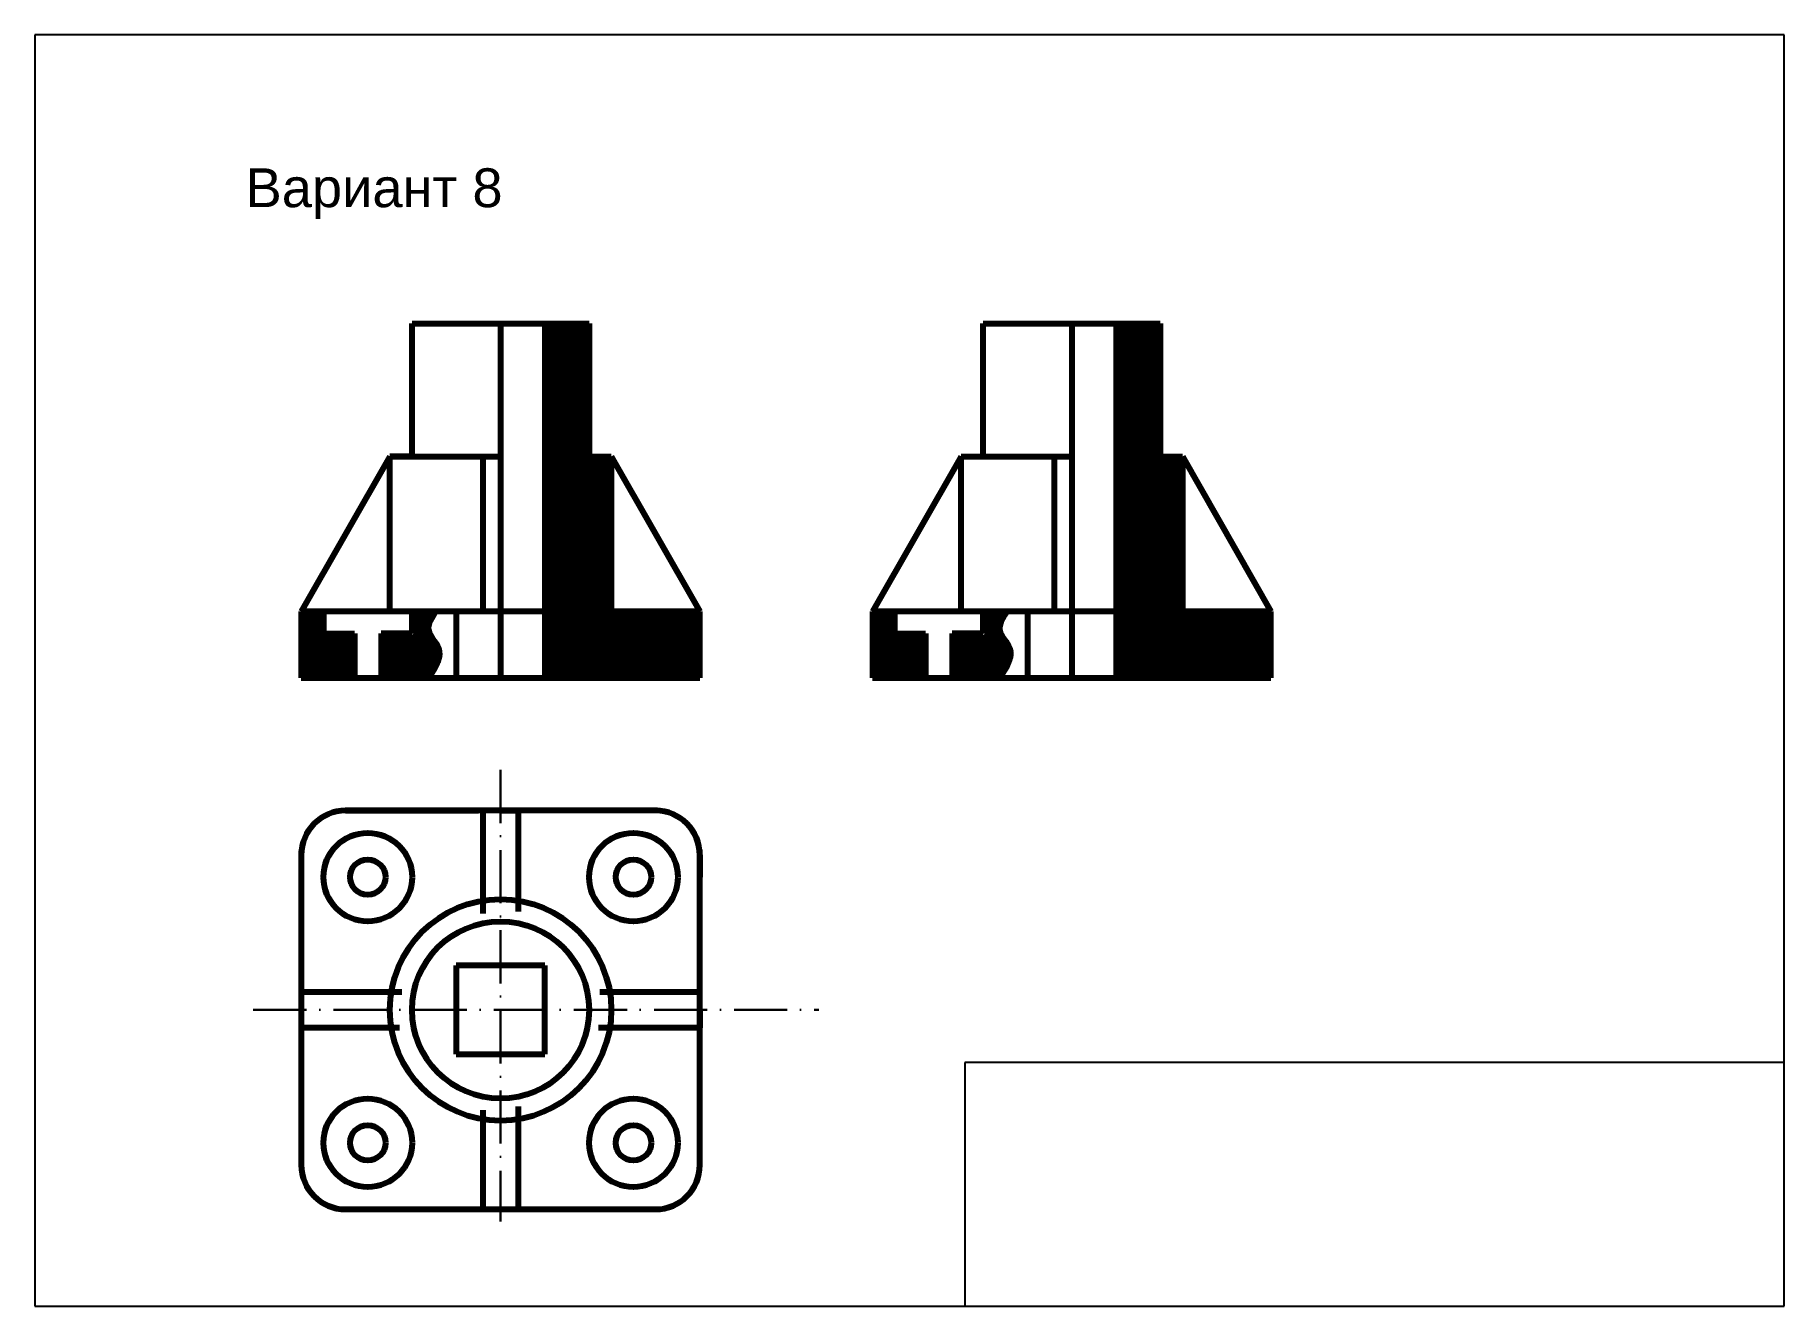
# Model space of a CAD drawing. Header units: inches. Extents: x -22 to 373, y 2 to 289.
import ezdxf

# ---------------------------------------------------------------- set-up
doc = ezdxf.new("R2010")
doc.units = ezdxf.units.IN
doc.header["$MEASUREMENT"] = 0
doc.linetypes.add('ACAD_ISO10W100', pattern=[18, 12, -3, 0, -3])
doc.layers.add('Осевые', color=4, linetype='ACAD_ISO10W100', lineweight=30)
doc.layers.add('Основные', color=7, linetype='Continuous', lineweight=80)
doc.styles.get("Standard").update_dxf_attribs({"font": 'arial.ttf'})

msp = doc.modelspace()

# ---------------------------------------------------------------- hatches: boundary and pattern name
at = {"layer": 'Основные', "transparency": 33554687}
h = msp.add_hatch(dxfattribs=at)
h.set_pattern_fill('ANSI31', color=256, scale=10)
h.set_pattern_definition([(45, (-2087.8644, 286.1406), (-0.8838835, 0.8838835), [])])
h.paths.add_polyline_path([(92.86, 159.28), (92.86, 144.28), (127.86, 144.28), (127.86, 159.28), (107.86, 159.28), (107.86, 194.28), (102.86, 194.28), (102.86, 224.28), (92.86, 224.28)])
edge = h.paths.add_edge_path()
edge.add_line((55.86, 144.28), (66.63, 144.28))
edge.add_spline(control_points=[(66.63, 144.28), (68.12, 146.58), (70.61, 150.41), (65.33, 154.95), (67.29, 157.86), (68.25, 159.28)], knot_values=[0, 0, 0, 0, 7.050853, 11.742992, 16.276265, 16.276265, 16.276265, 16.276265], degree=3, periodic=0)
edge.add_line((68.25, 159.28), (62.86, 159.28))
edge.add_line((62.86, 159.28), (62.86, 154.28))
edge.add_line((62.86, 154.28), (55.86, 154.28))
edge.add_line((55.86, 154.28), (55.86, 144.28))
h.paths.add_polyline_path([(49.86, 154.28), (42.86, 154.28), (42.86, 159.28), (37.86, 159.28), (37.86, 144.28), (49.86, 144.28)])
h = msp.add_hatch(dxfattribs=at)
h.set_pattern_fill('ANSI31', color=256, scale=10)
h.set_pattern_definition([(45, (-1958.8771, 286.1406), (-0.8838835, 0.8838835), [])])
h.paths.add_polyline_path([(221.85, 159.28), (221.85, 144.28), (256.85, 144.28), (256.85, 159.28), (236.85, 159.28), (236.85, 194.28), (231.85, 194.28), (231.85, 224.28), (221.85, 224.28)])
edge = h.paths.add_edge_path()
edge.add_line((184.85, 144.28), (195.61, 144.28))
edge.add_spline(control_points=[(195.61, 144.28), (197.11, 146.58), (199.6, 150.41), (194.32, 154.95), (196.28, 157.86), (197.24, 159.28)], knot_values=[0, 0, 0, 0, 7.050853, 11.742992, 16.276265, 16.276265, 16.276265, 16.276265], degree=3, periodic=0)
edge.add_line((197.24, 159.28), (191.85, 159.28))
edge.add_line((191.85, 159.28), (191.85, 154.28))
edge.add_line((191.85, 154.28), (184.85, 154.28))
edge.add_line((184.85, 154.28), (184.85, 144.28))
h.paths.add_polyline_path([(178.85, 154.28), (171.85, 154.28), (171.85, 159.28), (166.85, 159.28), (166.85, 144.28), (178.85, 144.28)])

# ---------------------------------------------------------------- linework, layer by layer
at = {"layer": 'Defpoints'}
for p, q in [((-22.29, 289.43), (-22.29, 2.43)), ((372.71, 289.43), (-22.29, 289.43)), ((372.71, 2.43), (372.71, 289.43)), ((372.71, 57.43), (187.71, 57.43)), ((187.71, 57.43), (187.71, 2.43)), ((-22.29, 2.43), (372.71, 2.43))]:
    msp.add_line(p, q, dxfattribs=at)
at = {"layer": 'Осевые'}
for p, q in [((82.86, 123.49), (82.86, 21.53)), ((27.02, 69.28), (154.72, 69.28))]:
    msp.add_line(p, q, dxfattribs=at)
at = {"layer": 'Основные'}
for p, q in [((62.86, 194.28), (62.86, 224.28)), ((62.86, 224.28), (102.86, 224.28)), ((62.86, 224.28), (82.86, 224.28)), ((82.86, 224.28), (82.86, 144.28)), ((82.86, 224.28), (92.86, 224.28)), ((92.86, 224.28), (92.86, 159.28)), ((102.86, 224.28), (102.86, 194.28)), ((191.85, 194.28), (191.85, 224.28)), ((191.85, 224.28), (231.85, 224.28)), ((191.85, 224.28), (211.85, 224.28)), ((211.85, 224.28), (211.85, 144.28)), ((211.85, 224.28), (221.85, 224.28)), ((221.85, 224.28), (221.85, 159.28)), ((231.85, 224.28), (231.85, 194.28)), ((57.86, 194.28), (37.86, 159.28)), ((57.86, 159.28), (57.86, 194.28)), ((57.86, 194.28), (62.86, 194.28)), ((57.86, 194.28), (62.86, 194.28)), ((62.86, 194.28), (57.86, 194.28)), ((62.86, 194.28), (82.86, 194.28)), ((78.86, 194.28), (78.86, 159.28)), ((102.86, 194.28), (107.86, 194.28)), ((107.86, 194.28), (107.86, 159.28)), ((107.86, 194.28), (127.86, 159.28)), ((186.85, 194.28), (166.85, 159.28)), ((186.85, 159.28), (186.85, 194.28)), ((186.85, 194.28), (191.85, 194.28)), ((191.85, 194.28), (211.85, 194.28)), ((207.85, 194.28), (207.85, 159.28)), ((231.85, 194.28), (236.85, 194.28)), ((236.85, 194.28), (236.85, 159.28)), ((236.85, 194.28), (256.85, 159.28)), ((92.86, 159.28), (37.86, 159.28)), ((37.86, 159.28), (37.86, 144.28)), ((37.86, 159.28), (42.86, 159.28)), ((37.86, 159.28), (42.86, 159.28)), ((42.86, 159.28), (42.86, 154.28)), ((62.86, 154.28), (62.86, 159.28)), ((72.86, 159.28), (72.86, 144.28)), ((92.86, 159.28), (92.86, 144.28)), ((127.86, 159.28), (107.86, 159.28)), ((127.86, 144.28), (127.86, 159.28)), ((221.85, 159.28), (166.85, 159.28)), ((166.85, 159.28), (166.85, 144.28)), ((166.85, 159.28), (171.85, 159.28)), ((166.85, 159.28), (171.85, 159.28)), ((171.85, 159.28), (171.85, 154.28)), ((191.85, 154.28), (191.85, 159.28)), ((201.85, 159.28), (201.85, 144.28)), ((221.85, 159.28), (221.85, 144.28)), ((256.85, 159.28), (236.85, 159.28)), ((256.85, 144.28), (256.85, 159.28)), ((42.86, 154.28), (49.86, 154.28)), ((49.86, 154.28), (49.86, 144.28)), ((62.86, 154.28), (55.86, 154.28)), ((55.86, 154.28), (55.86, 144.28)), ((171.85, 154.28), (178.85, 154.28)), ((178.85, 154.28), (178.85, 144.28)), ((191.85, 154.28), (184.85, 154.28)), ((184.85, 154.28), (184.85, 144.28)), ((37.86, 144.28), (127.86, 144.28)), ((166.85, 144.28), (256.85, 144.28)), ((118.29, 114.28), (47.86, 114.28)), ((47.86, 114.28), (77.86, 114.28)), ((82.86, 114.28), (78.86, 114.28)), ((78.86, 114.28), (78.86, 91.06)), ((82.86, 114.28), (86.86, 114.28)), ((86.86, 114.28), (86.86, 91.53)), ((37.86, 105.24), (37.86, 34.28)), ((127.86, 34.28), (127.86, 105.47)), ((127.86, 104.28), (127.86, 99.28)), ((127.86, 104.28), (127.86, 99.28)), ((92.86, 79.28), (72.86, 79.28)), ((72.86, 79.28), (72.86, 59.28)), ((92.86, 69.28), (92.86, 79.28)), ((60.53, 73.28), (37.86, 73.28)), ((127.86, 73.28), (105.25, 73.28)), ((127.86, 69.28), (127.86, 73.28)), ((92.86, 59.28), (92.86, 69.28)), ((127.86, 69.28), (127.86, 65.28)), ((60.01, 65.28), (37.86, 65.28)), ((127.86, 65.28), (104.97, 65.28)), ((72.86, 59.28), (92.86, 59.28)), ((86.86, 47.5), (86.86, 24.28)), ((78.86, 46.68), (78.86, 24.28)), ((47.86, 24.28), (117.86, 24.28))]:
    msp.add_line(p, q, dxfattribs=at)
for centre, radius in [((52.86, 99.28), 10), ((112.86, 99.28), 10), ((52.86, 99.28), 4), ((112.86, 99.28), 4), ((82.86, 69.28), 25), ((82.86, 69.28), 20), ((52.86, 39.28), 10), ((112.86, 39.28), 10), ((52.86, 39.28), 4), ((112.86, 39.28), 4)]:
    msp.add_circle(centre, radius, dxfattribs=at)
for centre, start, end in [((47.86, 104.28), 90, 180), ((117.86, 104.28), 0, 90), ((47.86, 34.28), 180, 270), ((117.86, 34.28), 270, 0)]:
    msp.add_arc(centre, 10, start, end, dxfattribs=at)
for points in [[(68.25, 159.28), (66.56, 155.08), (68.84, 150.98), (66.63, 144.28)], [(197.24, 159.28), (195.55, 155.08), (197.83, 150.98), (195.61, 144.28)]]:
    msp.add_spline(points, degree=3, dxfattribs=at)

# ---------------------------------------------------------------- texts
at = {"layer": 'Основные', "insert": (25.28, 259.32), "char_height": 8.769, "attachment_point": 1}
msp.add_mtext_dynamic_manual_height_columns('Вариант 8', width=171.1571, gutter_width=43.85, heights=[0], dxfattribs=at)

doc.saveas('drawing.dxf')
